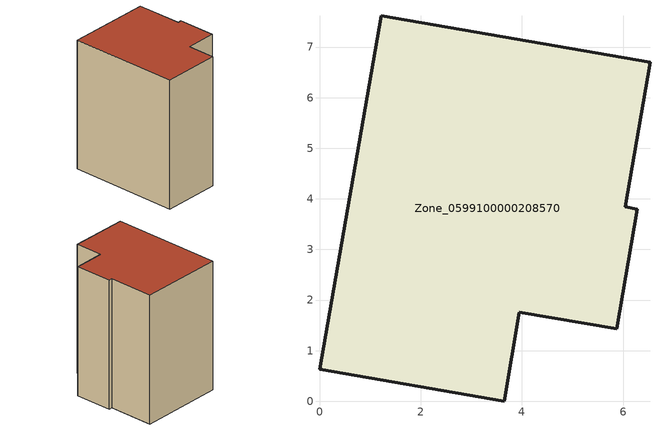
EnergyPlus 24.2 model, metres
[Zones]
Zone_0599100000208570
 floor ground (C_G): 0,0.63 1.22,7.62 6.53,6.7 6.04,3.84 6.28,3.8 5.87,1.43 3.95,1.76 3.65,0 z0
 wall outside (C_F): 1.22,7.62 0,0.63 3.65,0 3.95,1.76 5.87,1.43 6.28,3.8 6.04,3.84 6.53,6.7 1.22,7.62 z0:8.4
 roof outside (C_R): 6.53,6.7 1.22,7.62 0,0.63 3.65,0 3.95,1.76 5.87,1.43 6.28,3.8 6.04,3.84 z8.4
[BUILDING]
Pand.0599100000208570: North Axis=0; Terrain=City; Loads Convergence Tolerance Value=0.04; Temperature Convergence Tolerance Value=0.4; Solar Distribution=FullExterior; Maximum Number of Warmup Days=25; Minimum Number of Warmup Days=1
[Site:Location]
Rotterdam.The.Hague.AP_ZH_NLD Design_Conditions: Latitude=51.96; Longitude=4.45; Time Zone=1; Elevation=-4.5
[SITE:GROUNDTEMPERATURE:BUILDINGSURFACE]
18, 18, 18, 18, 18, 18, 18, 18, 18, 18, 18, 18
[MATERIAL] Thermal Absorptance=0.9; Solar Absorptance=0.7; Visible Absorptance=0.7
Name | Roughness | Thickness | Conductivity | Density | Specific Heat
G.TI.1975-1991 | MediumSmooth | 0.15 | 0.288461 | 540 | 1210
F.TI.1975-1991 | Rough | 0.3 | 0.230769 | 1920 | 840
R.TI.1975-1991 | MediumRough | 0.2 | 0.153846 | 1500 | 1000
[CONSTRUCTION]
C_G: G.TI.1975-1991
C_F: F.TI.1975-1991
C_R: R.TI.1975-1991
[ZONE]
Zone_0599100000208570: Type=1; Multiplier=1; Ceiling Height=Autocalculate; Volume=Autocalculate; Floor Area=autocalculate; Part of Total Floor Area=Yes
[ZONEINFILTRATION:DESIGNFLOWRATE]
Infil_Zone_0599100000208570: Zone or ZoneList or Space or SpaceList=Zone_0599100000208570; Schedule=AlwaysOn; Design Flow Rate Calculation Method=Flow/Area; Flow Rate per Floor Area=0.003; Constant Term Coefficient=1; Temperature Term Coefficient=0; Velocity Term Coefficient=0; Velocity Squared Term Coefficient=0
[HVACTEMPLATE:ZONE:IDEALLOADSAIRSYSTEM]
Zone_0599100000208570: Maximum Heating Supply Air Temperature=50; Minimum Cooling Supply Air Temperature=13; Maximum Heating Supply Air Humidity Ratio=0.0156; Minimum Cooling Supply Air Humidity Ratio=0.0077; Heating Limit=NoLimit; Cooling Limit=NoLimit; Dehumidification Control Type=ConstantSensibleHeatRatio; Cooling Sensible Heat Ratio=0.7; Dehumidification Setpoint=60; Humidification Control Type=None; Humidification Setpoint=30; Outdoor Air Method=None; Outdoor Air Flow Rate per Person=0.00944; Outdoor Air Flow Rate per Zone Floor Area=0; Outdoor Air Flow Rate per Zone=0; Demand Controlled Ventilation Type=None; Outdoor Air Economizer Type=NoEconomizer; Heat Recovery Type=None; Sensible Heat Recovery Effectiveness=0.7; Latent Heat Recovery Effectiveness=0.65
[ZONECONTROL:THERMOSTAT]
ThermostatControl_Zone_0599100000208570: Zone or ZoneList=Zone_0599100000208570; Control Type Schedule=DualSetpointControlType; Control 1=Thermostat_Zone_0599100000208570; Temperature Difference Between Cutout And Setpoint=0
[THERMOSTATSETPOINT:DUALSETPOINT]
Thermostat_Zone_0599100000208570: Heating Setpoint Temperature Schedule=HeatingSetpoint_Zone_0599100000208570; Cooling Setpoint Temperature Schedule=CoolingSetpoint_Zone_0599100000208570
[SCHEDULE:COMPACT]
HeatingSetpoint_Zone_0599100000208570: Through: 12/31, For: AllDays, Until: 24:00, 21
CoolingSetpoint_Zone_0599100000208570: Through: 12/31, For: AllDays, Until: 24:00, 24
DualSetpointControlType: Through: 12/31, For: AllDays, Until: 24:00, 4
AlwaysOn: Through: 12/31, For: AllDays, Until: 24:00, 1
